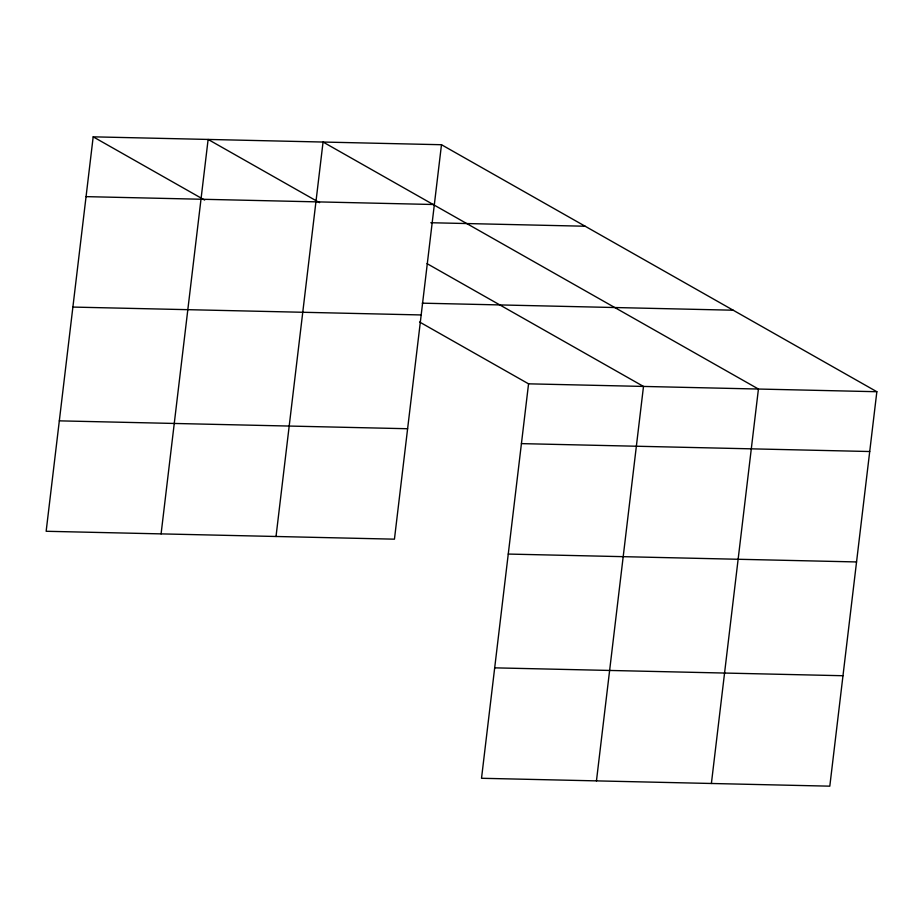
<?xml version="1.0" encoding="UTF-8"?>
<svg xmlns="http://www.w3.org/2000/svg" width="923" height="923" viewBox="0 0 923 923"><rect width="100%" height="100%" fill="white"/><g stroke="black" fill="none" stroke-linecap="round" stroke-linejoin="round"><path stroke-width="1.38" d="M93.188 136.835L46.15 531.279L394.444 539.17L441.482 144.726L93.188 136.835L204.652 200.072M161.087 533.886L208.125 139.442L319.589 202.679M276.023 536.494L323.062 142.038L758.429 389.033L711.391 783.489M419.561 322L528.556 383.83L481.518 778.274L829.812 786.165L876.85 391.721L441.482 144.726M596.454 780.881L643.493 386.437L427.037 263.632M86.058 196.634L434.341 204.525M430.81 222.731L585.147 226.227M422.238 303.171L733.174 310.209M72.882 307.071L421.176 314.951M528.556 383.83L876.85 391.721M59.314 420.853L407.608 428.734M521.426 443.628L869.72 451.52M508.261 554.065L856.556 561.945M494.693 667.848L842.987 675.728"/></g></svg>
